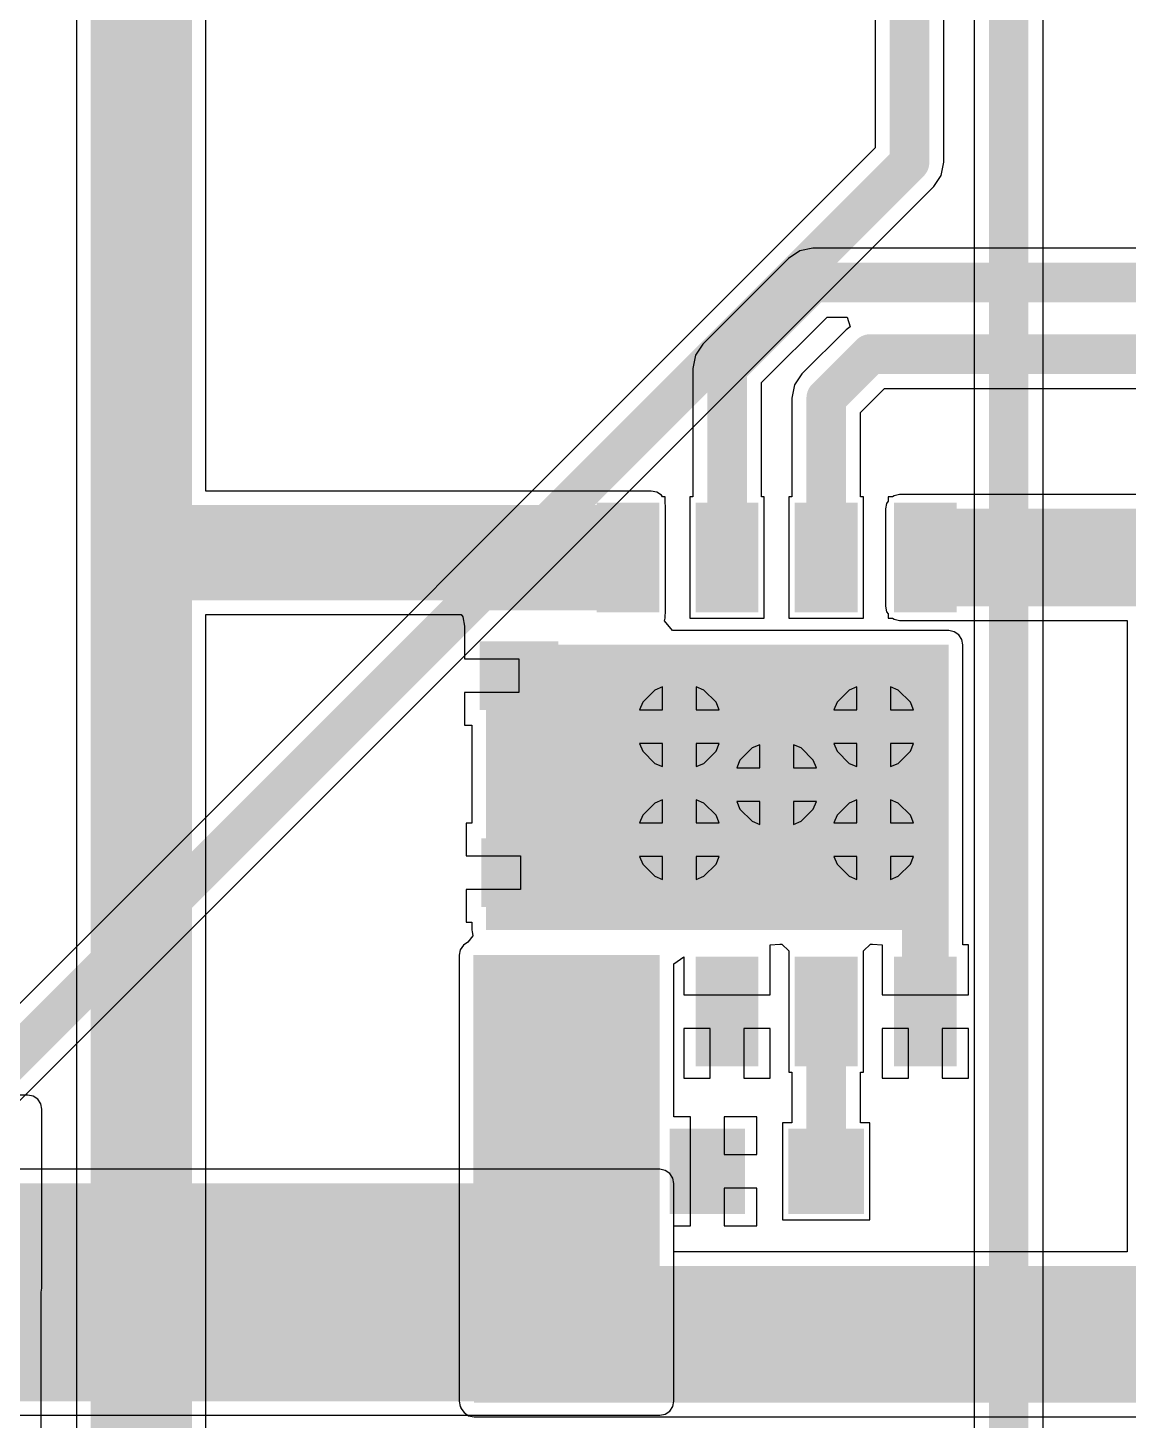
# Model space of a CAD drawing. Header units: millimetres. Extents: x -0.2 to 3.71, y -0.88 to 2.79.
# Drawn here: x 2.202 to 2.757, y 0.102 to 0.805 of the extents above; entities that cross this region are included whole.
import ezdxf

# ---------------------------------------------------------------- set-up
doc = ezdxf.new("R2010")
doc.units = ezdxf.units.MM
doc.header["$MEASUREMENT"] = 0
for name, color, linetype in [('BottomLayer', 5, 'Continuous'), ('BottomPaste', 16, 'Continuous'), ('BottomSolder', 6, 'Continuous'), ('TopLayer', 1, 'Continuous'), ('TopSolder', 216, 'Continuous'), ('ViaHoleLayer', 16, 'Continuous')]:
    doc.layers.add(name, color=color, linetype=linetype)

# ---------------------------------------------------------------- blocks, each defined once
blk = doc.blocks.new('ESOP_8_B_11')
at = {"layer": 'BottomLayer'}
for points in [[(-0.13813, 0.08681), (-0.09089, 0.08681), (-0.09089, 0.06319), (-0.13813, 0.06319)], [(0.09089, 0.08681), (0.13813, 0.08681), (0.13813, 0.06319), (0.09089, 0.06319)], [(-0.04724, 0.06496), (0.04724, 0.06496), (0.04724, -0.06496), (-0.04724, -0.06496)], [(-0.13813, 0.03681), (-0.09089, 0.03681), (-0.09089, 0.01319), (-0.13813, 0.01319)], [(0.09089, 0.03681), (0.13813, 0.03681), (0.13813, 0.01319), (0.09089, 0.01319)], [(-0.13813, -0.01319), (-0.09089, -0.01319), (-0.09089, -0.03681), (-0.13813, -0.03681)], [(0.09089, -0.01319), (0.13813, -0.01319), (0.13813, -0.03681), (0.09089, -0.03681)], [(-0.13813, -0.06319), (-0.09089, -0.06319), (-0.09089, -0.08681), (-0.13813, -0.08681)], [(0.09089, -0.06319), (0.13813, -0.06319), (0.13813, -0.08681), (0.09089, -0.08681)]]:
    blk.add_hatch(color=5, dxfattribs=at).paths.add_polyline_path(points)
at = {"layer": 'BottomPaste'}
for points in [[(-0.13813, 0.08681), (-0.09089, 0.08681), (-0.09089, 0.06319), (-0.13813, 0.06319)], [(0.09089, 0.08681), (0.13813, 0.08681), (0.13813, 0.06319), (0.09089, 0.06319)], [(-0.04724, 0.06496), (0.04724, 0.06496), (0.04724, -0.06496), (-0.04724, -0.06496)], [(-0.13813, 0.03681), (-0.09089, 0.03681), (-0.09089, 0.01319), (-0.13813, 0.01319)], [(0.09089, 0.03681), (0.13813, 0.03681), (0.13813, 0.01319), (0.09089, 0.01319)], [(-0.13813, -0.01319), (-0.09089, -0.01319), (-0.09089, -0.03681), (-0.13813, -0.03681)], [(0.09089, -0.01319), (0.13813, -0.01319), (0.13813, -0.03681), (0.09089, -0.03681)], [(-0.13813, -0.06319), (-0.09089, -0.06319), (-0.09089, -0.08681), (-0.13813, -0.08681)], [(0.09089, -0.06319), (0.13813, -0.06319), (0.13813, -0.08681), (0.09089, -0.08681)]]:
    blk.add_hatch(color=16, dxfattribs=at).paths.add_polyline_path(points)
at = {"layer": 'BottomSolder'}
for points in [[(-0.14213, 0.09081), (-0.08689, 0.09081), (-0.08689, 0.05919), (-0.14213, 0.05919)], [(0.08689, 0.09081), (0.14213, 0.09081), (0.14213, 0.05919), (0.08689, 0.05919)], [(-0.05124, 0.06896), (0.05124, 0.06896), (0.05124, -0.06896), (-0.05124, -0.06896)], [(-0.14213, 0.04081), (-0.08689, 0.04081), (-0.08689, 0.00919), (-0.14213, 0.00919)], [(0.08689, 0.04081), (0.14213, 0.04081), (0.14213, 0.00919), (0.08689, 0.00919)], [(-0.14213, -0.00919), (-0.08689, -0.00919), (-0.08689, -0.04081), (-0.14213, -0.04081)], [(0.08689, -0.00919), (0.14213, -0.00919), (0.14213, -0.04081), (0.08689, -0.04081)], [(-0.14213, -0.05919), (-0.08689, -0.05919), (-0.08689, -0.09081), (-0.14213, -0.09081)], [(0.08689, -0.05919), (0.14213, -0.05919), (0.14213, -0.09081), (0.08689, -0.09081)]]:
    blk.add_hatch(color=6, dxfattribs=at).paths.add_polyline_path(points)
blk = doc.blocks.new('R___0603_B_25')
at = {"layer": 'BottomLayer'}
for points in [[(-0.045, -0.0175), (-0.045, 0.0175), (-0.015, 0.0175), (-0.015, -0.0175)], [(0.015, -0.0175), (0.015, 0.0175), (0.045, 0.0175), (0.045, -0.0175)]]:
    blk.add_hatch(color=5, dxfattribs=at).paths.add_polyline_path(points)
at = {"layer": 'BottomPaste'}
for points in [[(-0.045, -0.0175), (-0.045, 0.0175), (-0.015, 0.0175), (-0.015, -0.0175)], [(0.015, -0.0175), (0.015, 0.0175), (0.045, 0.0175), (0.045, -0.0175)]]:
    blk.add_hatch(color=16, dxfattribs=at).paths.add_polyline_path(points)
at = {"layer": 'BottomSolder'}
for points in [[(-0.049, -0.0215), (-0.049, 0.0215), (-0.011, 0.0215), (-0.011, -0.0215)], [(0.011, -0.0215), (0.011, 0.0215), (0.049, 0.0215), (0.049, -0.0215)]]:
    blk.add_hatch(color=6, dxfattribs=at).paths.add_polyline_path(points)
blk = doc.blocks.new('C___0603_B_53')
at = {"layer": 'BottomLayer'}
for points in [[(-0.045, -0.0175), (-0.045, 0.0175), (-0.015, 0.0175), (-0.015, -0.0175)], [(0.015, -0.0175), (0.015, 0.0175), (0.045, 0.0175), (0.045, -0.0175)]]:
    blk.add_hatch(color=5, dxfattribs=at).paths.add_polyline_path(points)
at = {"layer": 'BottomPaste'}
for points in [[(-0.045, -0.0175), (-0.045, 0.0175), (-0.015, 0.0175), (-0.015, -0.0175)], [(0.015, -0.0175), (0.015, 0.0175), (0.045, 0.0175), (0.045, -0.0175)]]:
    blk.add_hatch(color=16, dxfattribs=at).paths.add_polyline_path(points)
at = {"layer": 'BottomSolder'}
for points in [[(-0.04736, -0.01986), (-0.04736, 0.01986), (-0.01264, 0.01986), (-0.01264, -0.01986)], [(0.01264, -0.01986), (0.01264, 0.01986), (0.04736, 0.01986), (0.04736, -0.01986)]]:
    blk.add_hatch(color=6, dxfattribs=at).paths.add_polyline_path(points)
blk = doc.blocks.new('C___0603_B_56')
at = {"layer": 'BottomLayer'}
for points in [[(-0.045, -0.0175), (-0.045, 0.0175), (-0.015, 0.0175), (-0.015, -0.0175)], [(0.015, -0.0175), (0.015, 0.0175), (0.045, 0.0175), (0.045, -0.0175)]]:
    blk.add_hatch(color=5, dxfattribs=at).paths.add_polyline_path(points)
at = {"layer": 'BottomPaste'}
for points in [[(-0.045, -0.0175), (-0.045, 0.0175), (-0.015, 0.0175), (-0.015, -0.0175)], [(0.015, -0.0175), (0.015, 0.0175), (0.045, 0.0175), (0.045, -0.0175)]]:
    blk.add_hatch(color=16, dxfattribs=at).paths.add_polyline_path(points)
at = {"layer": 'BottomSolder'}
for points in [[(-0.04736, -0.01986), (-0.04736, 0.01986), (-0.01264, 0.01986), (-0.01264, -0.01986)], [(0.01264, -0.01986), (0.01264, 0.01986), (0.04736, 0.01986), (0.04736, -0.01986)]]:
    blk.add_hatch(color=6, dxfattribs=at).paths.add_polyline_path(points)

msp = doc.modelspace()

# ---------------------------------------------------------------- hatches: boundary and pattern name
at = {"layer": 'BottomLayer'}
for points in [[(2.234, 0.06051), (2.285, 0.06051), (2.285, 1.035), (2.234, 1.035)], [(2.235, 0.516), (2.463, 0.516), (2.463, 0.564), (2.235, 0.564)], [(2.4325, 0.511), (2.51676, 0.511), (2.51676, 0.564), (2.4325, 0.564)], [(2.642, 0.513), (2.91395, 0.513), (2.91395, 0.56218), (2.642, 0.56218)], [(2.43335, 0.34962), (2.66676, 0.34962), (2.66676, 0.49358), (2.43335, 0.49358)], [(2.64314, 0.28492), (2.66676, 0.28492), (2.66676, 0.4703), (2.64314, 0.4703)], [(2.427, 0.112), (2.521, 0.112), (2.521, 0.337), (2.427, 0.337)], [(2.43335, 0.11225), (2.51676, 0.11225), (2.51676, 0.33362), (2.43335, 0.33362)], [(2.42735, 0.11125), (2.914, 0.11125), (2.914, 0.18025), (2.42735, 0.18025)]]:
    msp.add_hatch(color=5, dxfattribs=at).paths.add_polyline_path(points)
h = msp.add_hatch(color=5, dxfattribs=at)
edge = h.paths.add_edge_path()
edge.add_arc((2.53095, 0.45225), 0.01181, 0, 360)
h = msp.add_hatch(color=5, dxfattribs=at)
edge = h.paths.add_edge_path()
edge.add_arc((2.62895, 0.45225), 0.01181, 0, 360)
h = msp.add_hatch(color=5, dxfattribs=at)
edge = h.paths.add_edge_path()
edge.add_arc((2.57995, 0.42305), 0.01181, 0, 360)
h = msp.add_hatch(color=5, dxfattribs=at)
edge = h.paths.add_edge_path()
edge.add_arc((2.53095, 0.39525), 0.01181, 0, 360)
h = msp.add_hatch(color=5, dxfattribs=at)
edge = h.paths.add_edge_path()
edge.add_arc((2.62895, 0.39525), 0.01181, 0, 360)
h = msp.add_hatch(color=5, dxfattribs=at)
edge = h.paths.add_edge_path()
edge.add_arc((2.452, 0.197), 0.01181, 0, 360)
h = msp.add_hatch(color=5, dxfattribs=at)
edge = h.paths.add_edge_path()
edge.add_arc((2.452, 0.133), 0.01181, 0, 360)
at = {"layer": 'BottomSolder'}
h = msp.add_hatch(color=6, dxfattribs=at)
edge = h.paths.add_edge_path()
edge.add_arc((2.53095, 0.45225), 0.01581, 0, 360)
h = msp.add_hatch(color=6, dxfattribs=at)
edge = h.paths.add_edge_path()
edge.add_arc((2.62895, 0.45225), 0.01581, 0, 360)
h = msp.add_hatch(color=6, dxfattribs=at)
edge = h.paths.add_edge_path()
edge.add_arc((2.57995, 0.42305), 0.01581, 0, 360)
h = msp.add_hatch(color=6, dxfattribs=at)
edge = h.paths.add_edge_path()
edge.add_arc((2.53095, 0.39525), 0.01581, 0, 360)
h = msp.add_hatch(color=6, dxfattribs=at)
edge = h.paths.add_edge_path()
edge.add_arc((2.62895, 0.39525), 0.01581, 0, 360)
h = msp.add_hatch(color=6, dxfattribs=at)
edge = h.paths.add_edge_path()
edge.add_arc((2.452, 0.197), 0.01581, 0, 360)
h = msp.add_hatch(color=6, dxfattribs=at)
edge = h.paths.add_edge_path()
edge.add_arc((2.452, 0.133), 0.01581, 0, 360)
at = {"layer": 'TopLayer'}
h = msp.add_hatch(color=1, dxfattribs=at)
edge = h.paths.add_edge_path()
edge.add_arc((2.53095, 0.45225), 0.01181, 0, 360)
h = msp.add_hatch(color=1, dxfattribs=at)
edge = h.paths.add_edge_path()
edge.add_arc((2.62895, 0.45225), 0.01181, 0, 360)
h = msp.add_hatch(color=1, dxfattribs=at)
edge = h.paths.add_edge_path()
edge.add_arc((2.57995, 0.42305), 0.01181, 0, 360)
h = msp.add_hatch(color=1, dxfattribs=at)
edge = h.paths.add_edge_path()
edge.add_arc((2.53095, 0.39525), 0.01181, 0, 360)
h = msp.add_hatch(color=1, dxfattribs=at)
edge = h.paths.add_edge_path()
edge.add_arc((2.62895, 0.39525), 0.01181, 0, 360)
msp.add_hatch(color=1, dxfattribs=at).paths.add_polyline_path([(0.92314, 0.112), (2.521, 0.112), (2.521, 0.22183), (0.92314, 0.22183)])
h = msp.add_hatch(color=1, dxfattribs=at)
edge = h.paths.add_edge_path()
edge.add_arc((2.452, 0.197), 0.01181, 0, 360)
h = msp.add_hatch(color=1, dxfattribs=at)
edge = h.paths.add_edge_path()
edge.add_arc((2.452, 0.133), 0.01181, 0, 360)
at = {"layer": 'TopSolder'}
h = msp.add_hatch(color=216, dxfattribs=at)
edge = h.paths.add_edge_path()
edge.add_arc((2.53095, 0.45225), 0.01581, 0, 360)
h = msp.add_hatch(color=216, dxfattribs=at)
edge = h.paths.add_edge_path()
edge.add_arc((2.62895, 0.45225), 0.01581, 0, 360)
h = msp.add_hatch(color=216, dxfattribs=at)
edge = h.paths.add_edge_path()
edge.add_arc((2.57995, 0.42305), 0.01581, 0, 360)
h = msp.add_hatch(color=216, dxfattribs=at)
edge = h.paths.add_edge_path()
edge.add_arc((2.53095, 0.39525), 0.01581, 0, 360)
h = msp.add_hatch(color=216, dxfattribs=at)
edge = h.paths.add_edge_path()
edge.add_arc((2.62895, 0.39525), 0.01581, 0, 360)
h = msp.add_hatch(color=216, dxfattribs=at)
edge = h.paths.add_edge_path()
edge.add_arc((2.452, 0.197), 0.01581, 0, 360)
h = msp.add_hatch(color=216, dxfattribs=at)
edge = h.paths.add_edge_path()
edge.add_arc((2.452, 0.133), 0.01581, 0, 360)
at = {"layer": 'ViaHoleLayer'}
h = msp.add_hatch(color=16, dxfattribs=at)
edge = h.paths.add_edge_path()
edge.add_arc((2.53095, 0.45225), 0.00591, 0, 360)
h = msp.add_hatch(color=16, dxfattribs=at)
edge = h.paths.add_edge_path()
edge.add_arc((2.62895, 0.45225), 0.00591, 0, 360)
h = msp.add_hatch(color=16, dxfattribs=at)
edge = h.paths.add_edge_path()
edge.add_arc((2.57995, 0.42305), 0.00591, 0, 360)
h = msp.add_hatch(color=16, dxfattribs=at)
edge = h.paths.add_edge_path()
edge.add_arc((2.53095, 0.39525), 0.00591, 0, 360)
h = msp.add_hatch(color=16, dxfattribs=at)
edge = h.paths.add_edge_path()
edge.add_arc((2.62895, 0.39525), 0.00591, 0, 360)
h = msp.add_hatch(color=16, dxfattribs=at)
edge = h.paths.add_edge_path()
edge.add_arc((2.452, 0.197), 0.00591, 0, 360)
h = msp.add_hatch(color=16, dxfattribs=at)
edge = h.paths.add_edge_path()
edge.add_arc((2.452, 0.133), 0.00591, 0, 360)

# ---------------------------------------------------------------- linework, layer by layer
at = {"layer": 'BottomLayer'}
for p, q in [((2.29214, 0.57114), (2.29214, 1.02274)), ((2.22686, 0.98097), (2.22686, 0.06051)), ((2.586, 0.68851), (2.54274, 0.64526)), ((2.59162, 0.69227), (2.586, 0.68851)), ((2.59825, 0.69359), (2.59162, 0.69227)), ((2.59825, 0.69359), (2.59825, 0.69359)), ((3.08675, 0.69359), (2.59825, 0.69359)), ((2.57233, 0.62582), (2.60543, 0.65892)), ((2.60543, 0.65892), (2.61559, 0.65892)), ((2.61711, 0.65392), (2.615, 0.65251)), ((2.61559, 0.65892), (2.61711, 0.65392)), ((2.615, 0.65251), (2.59274, 0.63026)), ((2.53899, 0.63963), (2.53767, 0.633)), ((2.54274, 0.64526), (2.53899, 0.63963)), ((2.53767, 0.633), (2.53767, 0.56818)), ((2.57233, 0.56818), (2.57233, 0.62582)), ((2.59274, 0.63026), (2.58899, 0.62463)), ((2.58899, 0.62463), (2.58767, 0.618)), ((2.62233, 0.61082), (2.63443, 0.62292)), ((2.63443, 0.62292), (3.02601, 0.62292)), ((2.58767, 0.618), (2.58767, 0.56818)), ((2.62233, 0.56818), (2.62233, 0.61082)), ((2.51676, 0.57114), (2.29214, 0.57114)), ((2.51949, 0.57059), (2.51676, 0.57114)), ((2.52181, 0.56905), (2.51949, 0.57059)), ((2.52239, 0.56818), (2.52181, 0.56905)), ((2.642, 0.56932), (2.63927, 0.56878)), ((2.91395, 0.56932), (2.642, 0.56932)), ((2.52376, 0.56818), (2.52239, 0.56818)), ((2.52376, 0.56469), (2.52376, 0.56818)), ((2.5239, 0.564), (2.52376, 0.56469)), ((2.5239, 0.511), (2.5239, 0.564)), ((2.53767, 0.56818), (2.53614, 0.56818)), ((2.53614, 0.56818), (2.53614, 0.50694)), ((2.57376, 0.56818), (2.57233, 0.56818)), ((2.57376, 0.50694), (2.57376, 0.56818)), ((2.58767, 0.56818), (2.58614, 0.56818)), ((2.58614, 0.56818), (2.58614, 0.50694)), ((2.62376, 0.56818), (2.62233, 0.56818)), ((2.62376, 0.50694), (2.62376, 0.56818)), ((2.63541, 0.56491), (2.63486, 0.56218)), ((2.63486, 0.56218), (2.63486, 0.513)), ((2.63614, 0.56601), (2.63541, 0.56491)), ((2.63838, 0.56818), (2.63614, 0.56818)), ((2.63614, 0.56818), (2.63614, 0.56601)), ((2.63927, 0.56878), (2.63838, 0.56818)), ((2.63486, 0.513), (2.63541, 0.51027)), ((2.29214, 0.07208), (2.29214, 0.50886)), ((2.29214, 0.50886), (2.42092, 0.50886)), ((2.42092, 0.50886), (2.42166, 0.50765)), ((2.42166, 0.50765), (2.4225, 0.503)), ((2.52348, 0.50571), (2.52376, 0.50694)), ((2.5274, 0.50071), (2.52348, 0.50571)), ((2.52376, 0.50694), (2.5239, 0.511)), ((2.52376, 0.50694), (2.52376, 0.50694)), ((2.53614, 0.50694), (2.57376, 0.50694)), ((2.58614, 0.50694), (2.62376, 0.50694)), ((2.63541, 0.51027), (2.63614, 0.50917)), ((2.63614, 0.50917), (2.63614, 0.50694)), ((2.63614, 0.50694), (2.63847, 0.50694)), ((2.63847, 0.50694), (2.63927, 0.50641)), ((2.63927, 0.50641), (2.642, 0.50586)), ((2.642, 0.50586), (2.75681, 0.50586)), ((2.75681, 0.50586), (2.75681, 0.18739)), ((2.4225, 0.503), (2.4225, 0.503)), ((2.4225, 0.503), (2.4225, 0.4865)), ((2.66676, 0.50071), (2.5274, 0.50071)), ((2.66949, 0.50017), (2.66676, 0.50071)), ((2.67181, 0.49862), (2.66949, 0.50017)), ((2.67336, 0.49631), (2.67181, 0.49862)), ((2.6739, 0.49358), (2.67336, 0.49631)), ((2.6739, 0.4703), (2.6739, 0.49358)), ((2.4225, 0.4865), (2.45, 0.4865)), ((2.45, 0.4865), (2.45, 0.4695)), ((2.45, 0.4695), (2.4225, 0.4695)), ((2.4225, 0.4695), (2.4225, 0.453)), ((2.6739, 0.34217), (2.6739, 0.4703)), ((2.4225, 0.453), (2.42621, 0.453)), ((2.42621, 0.453), (2.42621, 0.40362)), ((2.42621, 0.40362), (2.42335, 0.40362)), ((2.42335, 0.40362), (2.42335, 0.38712)), ((2.42335, 0.38712), (2.45085, 0.38712)), ((2.45085, 0.38712), (2.45085, 0.37012)), ((2.45085, 0.37012), (2.42335, 0.37012)), ((2.42335, 0.37012), (2.42335, 0.35362)), ((2.42335, 0.35362), (2.42621, 0.35362)), ((2.42621, 0.35362), (2.42621, 0.34962)), ((2.42665, 0.34675), (2.42427, 0.34359)), ((2.42621, 0.34962), (2.42636, 0.34887)), ((2.42636, 0.34887), (2.42665, 0.34675)), ((2.42041, 0.33973), (2.41986, 0.337)), ((2.42195, 0.34205), (2.42041, 0.33973)), ((2.42427, 0.34359), (2.42195, 0.34205)), ((2.57676, 0.34217), (2.58163, 0.34248)), ((2.57676, 0.31704), (2.57676, 0.34217)), ((2.58163, 0.34248), (2.58251, 0.34248)), ((2.58251, 0.34248), (2.58614, 0.33917)), ((2.58614, 0.33917), (2.58614, 0.33748)), ((2.58614, 0.33748), (2.58614, 0.27792)), ((2.62376, 0.33917), (2.62739, 0.34248)), ((2.62376, 0.33748), (2.62376, 0.33917)), ((2.62376, 0.27792), (2.62376, 0.33748)), ((2.62739, 0.34248), (2.62827, 0.34248)), ((2.62827, 0.34248), (2.63314, 0.34217)), ((2.63314, 0.34217), (2.63314, 0.31704)), ((2.67676, 0.34217), (2.6739, 0.34217)), ((2.67676, 0.31704), (2.67676, 0.34217)), ((2.41986, 0.337), (2.41986, 0.112)), ((2.52814, 0.33264), (2.53314, 0.33615)), ((2.52814, 0.33263), (2.52814, 0.33264)), ((2.52814, 0.25545), (2.52814, 0.33263)), ((2.53314, 0.33615), (2.53314, 0.33614)), ((2.53314, 0.33614), (2.53314, 0.31704)), ((2.53314, 0.31704), (2.55495, 0.31704)), ((2.55495, 0.31704), (2.57676, 0.31704)), ((2.63314, 0.31704), (2.65495, 0.31704)), ((2.65495, 0.31704), (2.67676, 0.31704)), ((2.54645, 0.30004), (2.53314, 0.30004)), ((2.53314, 0.30004), (2.53314, 0.27492)), ((2.54645, 0.27492), (2.54645, 0.30004)), ((2.57676, 0.30004), (2.56345, 0.30004)), ((2.56345, 0.30004), (2.56345, 0.27492)), ((2.57676, 0.27492), (2.57676, 0.30004)), ((2.64645, 0.30004), (2.63314, 0.30004)), ((2.63314, 0.30004), (2.63314, 0.27492)), ((2.64645, 0.27492), (2.64645, 0.30004)), ((2.67676, 0.30004), (2.66345, 0.30004)), ((2.66345, 0.30004), (2.66345, 0.27492)), ((2.67676, 0.27492), (2.67676, 0.30004)), ((2.53314, 0.27492), (2.54645, 0.27492)), ((2.56345, 0.27492), (2.57676, 0.27492)), ((2.58614, 0.27792), (2.58762, 0.27792)), ((2.58762, 0.27792), (2.58762, 0.25245)), ((2.62228, 0.25245), (2.62228, 0.27792)), ((2.62228, 0.27792), (2.62376, 0.27792)), ((2.63314, 0.27492), (2.64645, 0.27492)), ((2.66345, 0.27492), (2.67676, 0.27492)), ((2.20228, 0.26639), (1.75009, 0.26639)), ((2.20502, 0.26585), (2.20228, 0.26639)), ((2.20733, 0.2643), (2.20502, 0.26585)), ((2.20888, 0.26198), (2.20733, 0.2643)), ((2.20942, 0.25925), (2.20888, 0.26198)), ((2.20942, 0.169), (2.20942, 0.25925)), ((2.53645, 0.25545), (2.52814, 0.25545)), ((2.53645, 0.22795), (2.53645, 0.25545)), ((2.56995, 0.25545), (2.55345, 0.25545)), ((2.55345, 0.25545), (2.55345, 0.23645)), ((2.56995, 0.23645), (2.56995, 0.25545)), ((2.58762, 0.25245), (2.58295, 0.25245)), ((2.58295, 0.25245), (2.58295, 0.20345)), ((2.62695, 0.25245), (2.62228, 0.25245)), ((2.62695, 0.20345), (2.62695, 0.25245)), ((2.55345, 0.23645), (2.56995, 0.23645)), ((2.53645, 0.20045), (2.53645, 0.22795)), ((2.56995, 0.21945), (2.55345, 0.21945)), ((2.55345, 0.21945), (2.55345, 0.20045)), ((2.56995, 0.20045), (2.56995, 0.21945)), ((2.52814, 0.18739), (2.52814, 0.20045)), ((2.52814, 0.20045), (2.53645, 0.20045)), ((2.55345, 0.20045), (2.56995, 0.20045)), ((2.58295, 0.20345), (2.62695, 0.20345)), ((2.75681, 0.18739), (2.52814, 0.18739)), ((2.20903, 0.16702), (2.20942, 0.169)), ((2.20903, 0.06051), (2.20903, 0.16702)), ((2.41986, 0.112), (2.42041, 0.10927)), ((2.42041, 0.10927), (2.42069, 0.10885)), ((2.42069, 0.10885), (2.42075, 0.10852)), ((2.42075, 0.10852), (2.4223, 0.10621)), ((2.4223, 0.10621), (2.42462, 0.10466)), ((2.42462, 0.10466), (2.42735, 0.10411)), ((2.42735, 0.10411), (2.914, 0.10411))]:
    msp.add_line(p, q, dxfattribs=at)
at = {"layer": 'BottomLayer', "const_width": 0.02}
for points in [[(2.555, 0.633), (2.59825, 0.67625)], [(2.59825, 0.67625), (3.08675, 0.67625)], [(2.605, 0.618), (2.62725, 0.64025)], [(2.62725, 0.64025), (3.03319, 0.64025)], [(2.555, 0.53082), (2.555, 0.633)], [(2.605, 0.53985), (2.605, 0.618)], [(2.60495, 0.22795), (2.60495, 0.30854)]]:
    msp.add_lwpolyline(points, dxfattribs=at)
at = {"layer": 'BottomLayer', "const_width": 0.01}
for points in [[(2.59325, 0.67625, 1), (2.60325, 0.67625, 1)], [(2.59325, 0.67625, 1), (2.60325, 0.67625, 1)], [(2.62225, 0.64025, 1), (2.63225, 0.64025, 1)], [(2.62225, 0.64025, 1), (2.63225, 0.64025, 1)], [(2.55, 0.633, 1), (2.56, 0.633, 1)], [(2.55, 0.633, 1), (2.56, 0.633, 1)], [(2.6, 0.618, 1), (2.61, 0.618, 1)], [(2.6, 0.618, 1), (2.61, 0.618, 1)], [(2.6, 0.53985, 1), (2.61, 0.53985, 1)], [(2.55, 0.53082, 1), (2.56, 0.53082, 1)], [(2.59995, 0.30854, 1), (2.60995, 0.30854, 1)], [(2.59995, 0.22795, 1), (2.60995, 0.22795, 1)]]:
    msp.add_lwpolyline(points, format="xyb", close=True, dxfattribs=at)
at = {"layer": 'TopLayer'}
for p, q in [((2.62967, 0.94569), (2.62967, 0.74418)), ((2.66433, 0.737), (2.66433, 0.94569)), ((2.67967, 0.94569), (2.67967, -0.03182)), ((2.71433, -0.039), (2.71433, 0.94569)), ((2.62967, 0.74418), (2.16207, 0.27659)), ((2.66301, 0.73037), (2.66433, 0.737)), ((2.18151, 0.247), (2.65926, 0.72474)), ((2.65926, 0.72474), (2.66301, 0.73037)), ((2.5186, 0.47074), (2.51246, 0.46461)), ((2.52245, 0.47234), (2.5186, 0.47074)), ((2.52245, 0.46075), (2.52245, 0.47234)), ((2.54331, 0.47074), (2.53945, 0.47234)), ((2.53945, 0.47234), (2.53945, 0.46075)), ((2.54944, 0.46461), (2.54331, 0.47074)), ((2.6166, 0.47074), (2.61046, 0.46461)), ((2.62045, 0.47234), (2.6166, 0.47074)), ((2.62045, 0.46075), (2.62045, 0.47234)), ((2.64131, 0.47074), (2.63745, 0.47234)), ((2.63745, 0.47234), (2.63745, 0.46075)), ((2.64744, 0.46461), (2.64131, 0.47074)), ((2.51246, 0.46461), (2.51086, 0.46075)), ((2.55104, 0.46075), (2.54944, 0.46461)), ((2.61046, 0.46461), (2.60886, 0.46075)), ((2.64904, 0.46075), (2.64744, 0.46461)), ((2.51086, 0.46075), (2.52245, 0.46075)), ((2.53945, 0.46075), (2.55104, 0.46075)), ((2.60886, 0.46075), (2.62045, 0.46075)), ((2.63745, 0.46075), (2.64904, 0.46075)), ((2.52245, 0.44375), (2.51086, 0.44375)), ((2.51086, 0.44375), (2.51246, 0.4399)), ((2.52245, 0.43216), (2.52245, 0.44375)), ((2.55104, 0.44375), (2.53945, 0.44375)), ((2.53945, 0.44375), (2.53945, 0.43216)), ((2.54944, 0.4399), (2.55104, 0.44375)), ((2.57145, 0.44314), (2.5676, 0.44154)), ((2.57145, 0.43155), (2.57145, 0.44314)), ((2.59231, 0.44154), (2.58845, 0.44314)), ((2.58845, 0.44314), (2.58845, 0.43155)), ((2.62045, 0.44375), (2.60886, 0.44375)), ((2.60886, 0.44375), (2.61046, 0.4399)), ((2.62045, 0.43216), (2.62045, 0.44375)), ((2.64904, 0.44375), (2.63745, 0.44375)), ((2.63745, 0.44375), (2.63745, 0.43216)), ((2.64744, 0.4399), (2.64904, 0.44375)), ((2.51246, 0.4399), (2.5186, 0.43376)), ((2.54331, 0.43376), (2.54944, 0.4399)), ((2.5676, 0.44154), (2.56146, 0.43541)), ((2.59844, 0.43541), (2.59231, 0.44154)), ((2.61046, 0.4399), (2.6166, 0.43376)), ((2.64131, 0.43376), (2.64744, 0.4399)), ((2.5186, 0.43376), (2.52245, 0.43216)), ((2.53945, 0.43216), (2.54331, 0.43376)), ((2.56146, 0.43541), (2.55986, 0.43155)), ((2.55986, 0.43155), (2.57145, 0.43155)), ((2.58845, 0.43155), (2.60004, 0.43155)), ((2.60004, 0.43155), (2.59844, 0.43541)), ((2.6166, 0.43376), (2.62045, 0.43216)), ((2.63745, 0.43216), (2.64131, 0.43376)), ((2.52245, 0.41534), (2.5186, 0.41374)), ((2.52245, 0.40375), (2.52245, 0.41534)), ((2.54331, 0.41374), (2.53945, 0.41534)), ((2.53945, 0.41534), (2.53945, 0.40375)), ((2.57145, 0.41455), (2.55986, 0.41455)), ((2.55986, 0.41455), (2.56146, 0.4107)), ((2.57145, 0.40296), (2.57145, 0.41455)), ((2.60004, 0.41455), (2.58845, 0.41455)), ((2.58845, 0.41455), (2.58845, 0.40296)), ((2.59844, 0.4107), (2.60004, 0.41455)), ((2.62045, 0.41534), (2.6166, 0.41374)), ((2.62045, 0.40375), (2.62045, 0.41534)), ((2.64131, 0.41374), (2.63745, 0.41534)), ((2.63745, 0.41534), (2.63745, 0.40375)), ((2.51246, 0.40761), (2.51086, 0.40375)), ((2.5186, 0.41374), (2.51246, 0.40761)), ((2.54944, 0.40761), (2.54331, 0.41374)), ((2.55104, 0.40375), (2.54944, 0.40761)), ((2.56146, 0.4107), (2.5676, 0.40456)), ((2.59231, 0.40456), (2.59844, 0.4107)), ((2.61046, 0.40761), (2.60886, 0.40375)), ((2.6166, 0.41374), (2.61046, 0.40761)), ((2.64744, 0.40761), (2.64131, 0.41374)), ((2.64904, 0.40375), (2.64744, 0.40761)), ((2.51086, 0.40375), (2.52245, 0.40375)), ((2.53945, 0.40375), (2.55104, 0.40375)), ((2.5676, 0.40456), (2.57145, 0.40296)), ((2.58845, 0.40296), (2.59231, 0.40456)), ((2.60886, 0.40375), (2.62045, 0.40375)), ((2.63745, 0.40375), (2.64904, 0.40375)), ((2.52245, 0.38675), (2.51086, 0.38675)), ((2.51086, 0.38675), (2.51246, 0.3829)), ((2.52245, 0.37516), (2.52245, 0.38675)), ((2.55104, 0.38675), (2.53945, 0.38675)), ((2.53945, 0.38675), (2.53945, 0.37516)), ((2.54944, 0.3829), (2.55104, 0.38675)), ((2.62045, 0.38675), (2.60886, 0.38675)), ((2.60886, 0.38675), (2.61046, 0.3829)), ((2.62045, 0.37516), (2.62045, 0.38675)), ((2.64904, 0.38675), (2.63745, 0.38675)), ((2.63745, 0.38675), (2.63745, 0.37516)), ((2.64744, 0.3829), (2.64904, 0.38675)), ((2.51246, 0.3829), (2.5186, 0.37676)), ((2.54331, 0.37676), (2.54944, 0.3829)), ((2.61046, 0.3829), (2.6166, 0.37676)), ((2.64131, 0.37676), (2.64744, 0.3829)), ((2.5186, 0.37676), (2.52245, 0.37516)), ((2.53945, 0.37516), (2.54331, 0.37676)), ((2.6166, 0.37676), (2.62045, 0.37516)), ((2.63745, 0.37516), (2.64131, 0.37676)), ((2.521, 0.22897), (0.92314, 0.22897)), ((2.52373, 0.22843), (2.521, 0.22897)), ((2.52605, 0.22688), (2.52373, 0.22843)), ((2.52759, 0.22457), (2.52605, 0.22688)), ((2.52814, 0.22183), (2.52759, 0.22457)), ((2.52814, 0.112), (2.52814, 0.22183)), ((2.521, 0.10486), (2.52373, 0.10541)), ((2.52373, 0.10541), (2.52605, 0.10695)), ((2.52605, 0.10695), (2.52759, 0.10927)), ((2.52759, 0.10927), (2.52814, 0.112)), ((0.92314, 0.10486), (2.521, 0.10486))]:
    msp.add_line(p, q, dxfattribs=at)
at = {"layer": 'TopLayer', "const_width": 0.02}
for points in [[(2.647, 0.737), (2.647, 0.953)], [(2.697, -0.039), (2.697, 0.953)], [(2.16925, 0.25925), (2.647, 0.737)]]:
    msp.add_lwpolyline(points, dxfattribs=at)
at = {"layer": 'TopLayer', "const_width": 0.01}
msp.add_lwpolyline([(2.642, 0.737, 1), (2.652, 0.737, 1)], format="xyb", close=True, dxfattribs=at)
msp.add_lwpolyline([(2.642, 0.737, 1), (2.652, 0.737, 1)], format="xyb", close=True, dxfattribs=at)

# ---------------------------------------------------------------- block references
for name, p, rotation in [('ESOP_8_B_11', (2.57995, 0.42305), 90), ('C___0603_B_53', (2.45, 0.508), 90), ('C___0603_B_56', (2.45085, 0.34862), 270), ('R___0603_B_25', (2.57495, 0.22795), 180)]:
    msp.add_blockref(name, p, dxfattribs=dict(rotation=rotation))

doc.saveas('drawing.dxf')
